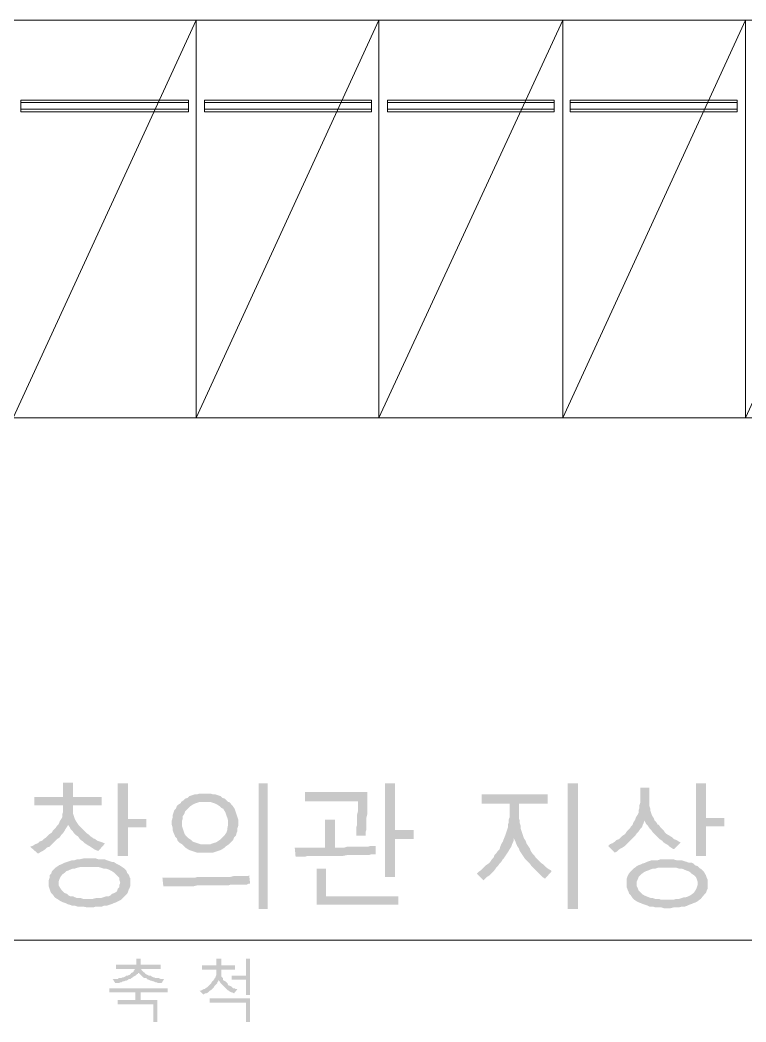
# Model space of a CAD drawing. Header units: millimetres. Extents: x -2246 to 101218, y 0 to 66109.
# Drawn here: x 40176 to 49301, y 1215 to 13809 of the extents above; entities that cross this region are included whole.
import ezdxf

# ---------------------------------------------------------------- set-up
doc = ezdxf.new("R2010")
doc.units = ezdxf.units.MM
doc.layers.add('PDF_솔리드 채우기', color=7, linetype='Continuous')
doc.layers.add('PDF_형상', color=7, linetype='Continuous')

msp = doc.modelspace()

# ---------------------------------------------------------------- hatches: boundary and pattern name
at = {"layer": 'PDF_솔리드 채우기', "transparency": 33554559}
for points in [[(40843, 4223), (40716, 4223), (40716, 4043), (40356, 4043), (40356, 3937), (40716, 3937), (40716, 3884), (40716, 3874), (40716, 3853), (40706, 3821), (40706, 3789), (40695, 3768), (40674, 3736), (40663, 3704), (40780, 3694), (40780, 3694), (40801, 3662), (40811, 3641), (40833, 3620), (40854, 3588), (40875, 3567), (40907, 3546), (40928, 3514), (40939, 3503), (40970, 3482), (40992, 3461), (41023, 3440), (41045, 3429), (41076, 3408), (41108, 3387), (41129, 3376), (41161, 3365), (41246, 3461), (41235, 3461), (41214, 3471), (41182, 3482), (41150, 3493), (41119, 3514), (41097, 3524), (41066, 3546), (41045, 3567), (41013, 3588), (40992, 3609), (40970, 3630), (40939, 3662), (40917, 3683), (40896, 3715), (40875, 3747), (40864, 3768), (40854, 3800), (40843, 3832), (40843, 3853), (40843, 3884), (40843, 3937), (41203, 3937), (41203, 4043), (40843, 4043)], [(41532, 4213), (41405, 4213), (41405, 3302), (41532, 3302), (41532, 3662), (41765, 3662), (41765, 3768), (41532, 3768)], [(44889, 4213), (44762, 4213), (44762, 3037), (44889, 3037), (44889, 3514), (45122, 3514), (45122, 3630), (44889, 3630)], [(48088, 4160), (47972, 4160), (47972, 3990), (47972, 3969), (47961, 3937), (47961, 3906), (47951, 3874), (47951, 3842), (47940, 3821), (47919, 3789), (47908, 3757), (47887, 3726), (47876, 3694), (47855, 3673), (47845, 3651), (47823, 3630), (47802, 3609), (47781, 3577), (47749, 3556), (47728, 3535), (47707, 3514), (47675, 3503), (47654, 3482), (47622, 3461), (47590, 3450), (47569, 3429), (47654, 3344), (47675, 3355), (47696, 3376), (47728, 3397), (47749, 3408), (47781, 3429), (47802, 3450), (47834, 3482), (47855, 3503), (47876, 3524), (47876, 3524), (47908, 3556), (47929, 3588), (47951, 3609), (47972, 3641), (47993, 3662), (48004, 3694), (48014, 3715), (48025, 3747), (48152, 3747), (48141, 3779), (48120, 3810), (48109, 3842), (48099, 3874), (48099, 3895), (48088, 3927), (48088, 3959), (48088, 3990)], [(48798, 4213), (48671, 4213), (48671, 3302), (48798, 3302), (48798, 3673), (49031, 3673), (49031, 3779), (48798, 3779)], [(42506, 4086), (42496, 4086), (42464, 4086), (42432, 4086), (42400, 4075), (42369, 4075), (42337, 4065), (42305, 4054), (42284, 4033), (42252, 4022), (42231, 4001), (42199, 3980), (42506, 3980), (42538, 3980), (42570, 3980), (42602, 3969), (42633, 3959), (42655, 3948), (42686, 3927), (42707, 3906), (42729, 3895), (42750, 3863), (42760, 3842), (42771, 3810), (42782, 3779), (42792, 3747), (42792, 3715), (42792, 3694), (42782, 3651), (42782, 3630), (42771, 3598), (42750, 3567), (42729, 3546), (42707, 3524), (42686, 3503), (42655, 3482), (42633, 3471), (42602, 3461), (42570, 3450), (42538, 3450), (42506, 3450), (42210, 3450), (42231, 3429), (42252, 3408), (42284, 3387), (42305, 3376), (42337, 3365), (42369, 3355), (42400, 3344), (42432, 3344), (42464, 3344), (42506, 3344), (42538, 3344), (42570, 3344), (42602, 3344), (42633, 3355), (42665, 3365), (42697, 3376), (42718, 3387), (42750, 3408), (42771, 3429), (42803, 3450), (42813, 3461), (42835, 3482), (42856, 3503), (42866, 3535), (42888, 3556), (42898, 3588), (42909, 3620), (42909, 3651), (42919, 3683), (42919, 3715), (42919, 3726), (42919, 3757), (42909, 3789), (42898, 3821), (42888, 3853), (42877, 3884), (42866, 3906), (42845, 3937), (42824, 3959), (42803, 3980), (42792, 3980), (42771, 4001), (42750, 4022), (42718, 4033), (42697, 4054), (42665, 4065), (42633, 4075), (42602, 4075), (42570, 4086), (42538, 4086)], [(44540, 4107), (43756, 4107), (43756, 3990), (44423, 3990), (44423, 3990), (44423, 3959), (44423, 3927), (44423, 3895), (44423, 3863), (44413, 3821), (44413, 3789), (44413, 3757), (44413, 3726), (44413, 3694), (44402, 3662), (44402, 3630), (44402, 3598), (44402, 3556), (44519, 3556), (44519, 3567), (44519, 3598), (44529, 3630), (44529, 3662), (44529, 3683), (44529, 3715), (44529, 3747), (44529, 3779), (44540, 3821), (44540, 3853), (44540, 3884), (44540, 3916), (44540, 3959), (44540, 3990), (44540, 4022), (44540, 4065)], [(46807, 4075), (45980, 4075), (45980, 3959), (46330, 3959), (46330, 3832), (46330, 3821), (46330, 3789), (46319, 3757), (46319, 3726), (46309, 3694), (46309, 3662), (46298, 3630), (46288, 3598), (46277, 3567), (46266, 3535), (46383, 3524), (46394, 3503), (46404, 3482), (46415, 3450), (46425, 3429), (46446, 3397), (46457, 3365), (46478, 3334), (46499, 3302), (46521, 3270), (46542, 3249), (46563, 3228), (46584, 3207), (46605, 3175), (46627, 3154), (46648, 3132), (46669, 3111), (46701, 3079), (46722, 3058), (46743, 3037), (46775, 3016), (46860, 3111), (46849, 3122), (46828, 3132), (46796, 3154), (46775, 3175), (46754, 3196), (46722, 3217), (46701, 3238), (46680, 3260), (46658, 3281), (46637, 3313), (46616, 3334), (46595, 3365), (46584, 3397), (46563, 3429), (46563, 3429), (46542, 3461), (46531, 3493), (46510, 3524), (46499, 3556), (46489, 3588), (46478, 3620), (46468, 3651), (46468, 3683), (46457, 3715), (46457, 3747), (46446, 3779), (46446, 3800), (46446, 3832), (46446, 3959), (46807, 3959)], [(42199, 3980), (42199, 3969), (42167, 3948), (42146, 3927), (42135, 3895), (42114, 3874), (42104, 3842), (42093, 3810), (42093, 3779), (42083, 3747), (42083, 3715), (42083, 3694), (42093, 3662), (42093, 3630), (42104, 3598), (42114, 3577), (42125, 3546), (42146, 3524), (42157, 3493), (42178, 3471), (42210, 3450), (42506, 3450), (42474, 3450), (42443, 3450), (42411, 3461), (42379, 3471), (42347, 3482), (42326, 3503), (42294, 3524), (42273, 3546), (42252, 3567), (42241, 3588), (42231, 3620), (42220, 3651), (42210, 3683), (42210, 3715), (42210, 3736), (42220, 3768), (42220, 3800), (42241, 3832), (42252, 3863), (42273, 3884), (42294, 3906), (42316, 3927), (42347, 3948), (42369, 3959), (42400, 3969), (42432, 3980), (42464, 3980), (42506, 3980)], [(40663, 3704), (40642, 3683), (40621, 3651), (40589, 3620), (40578, 3598), (40547, 3577), (40525, 3556), (40504, 3535), (40473, 3514), (40451, 3493), (40420, 3482), (40398, 3461), (40367, 3450), (40335, 3429), (40303, 3418), (40398, 3334), (40409, 3334), (40441, 3355), (40462, 3365), (40494, 3387), (40515, 3408), (40547, 3418), (40568, 3440), (40600, 3471), (40621, 3493), (40642, 3514), (40674, 3535), (40695, 3567), (40716, 3588), (40737, 3620), (40748, 3641), (40769, 3673), (40780, 3694)], [(48152, 3747), (48025, 3747), (48035, 3726), (48046, 3704), (48067, 3683), (48088, 3651), (48109, 3630), (48131, 3598), (48152, 3577), (48184, 3546), (48184, 3546), (48215, 3514), (48247, 3493), (48268, 3471), (48300, 3450), (48321, 3440), (48342, 3418), (48374, 3397), (48395, 3387), (48480, 3471), (48459, 3482), (48427, 3503), (48395, 3514), (48374, 3535), (48342, 3556), (48321, 3567), (48290, 3588), (48268, 3620), (48247, 3641), (48226, 3662), (48205, 3694), (48194, 3694), (48173, 3726)], [(46266, 3535), (46256, 3514), (46245, 3482), (46224, 3450), (46213, 3418), (46203, 3387), (46182, 3365), (46161, 3334), (46139, 3313), (46129, 3281), (46108, 3260), (46086, 3228), (46065, 3207), (46033, 3185), (46012, 3164), (45991, 3143), (45970, 3122), (45938, 3101), (45917, 3079), (46002, 2995), (46023, 3016), (46044, 3037), (46076, 3058), (46097, 3079), (46118, 3101), (46139, 3122), (46161, 3154), (46182, 3175), (46203, 3207), (46224, 3228), (46245, 3260), (46256, 3270), (46277, 3302), (46298, 3334), (46319, 3365), (46330, 3387), (46351, 3418), (46362, 3450), (46372, 3471), (46383, 3503), (46383, 3524)], [(44646, 3429), (44635, 3429), (44603, 3429), (44582, 3429), (44550, 3418), (44519, 3418), (44487, 3418), (44455, 3418), (44423, 3418), (44392, 3418), (44360, 3418), (44328, 3418), (44286, 3418), (44254, 3408), (44212, 3408), (44180, 3408), (44137, 3408), (44010, 3408), (43989, 3408), (43957, 3408), (43926, 3408), (43894, 3408), (43862, 3408), (43830, 3408), (43798, 3408), (43767, 3408), (43735, 3408), (43693, 3408), (43661, 3408), (43629, 3408), (43640, 3291), (43650, 3291), (43671, 3291), (43703, 3291), (43724, 3291), (43756, 3291), (43788, 3302), (43820, 3302), (43851, 3302), (43883, 3302), (43915, 3302), (43947, 3302), (43989, 3302), (44021, 3302), (44063, 3302), (44106, 3302), (44137, 3302), (44180, 3302), (44190, 3302), (44233, 3302), (44286, 3313), (44328, 3313), (44370, 3313), (44413, 3313), (44445, 3313), (44476, 3313), (44508, 3313), (44540, 3313), (44561, 3313), (44593, 3323), (44614, 3323), (44635, 3323), (44646, 3323)], [(40653, 3175), (40621, 3154), (40600, 3132), (40578, 3111), (40568, 3079), (40547, 3058), (40547, 3027), (40536, 2995), (40536, 2963), (40536, 2952), (40536, 2921), (40547, 2889), (40557, 2857), (40568, 2836), (40589, 2815), (40610, 2783), (40642, 2762), (40674, 2741), (40674, 2741), (40695, 2730), (40716, 2719), (40748, 2709), (40769, 2698), (40801, 2688), (40833, 2677), (40864, 2677), (40896, 2666), (40939, 2666), (40970, 2666), (41013, 2656), (41045, 2656), (41055, 2656), (41097, 2656), (41129, 2666), (41172, 2666), (41203, 2666), (41235, 2677), (41267, 2677), (41299, 2688), (41330, 2698), (41352, 2709), (41383, 2719), (41405, 2730), (41426, 2741), (41447, 2751), (41045, 2762), (41013, 2762), (40970, 2762), (40939, 2772), (40896, 2772), (40864, 2783), (40843, 2793), (40811, 2793), (40790, 2804), (40769, 2825), (40737, 2836), (40716, 2857), (40695, 2878), (40674, 2910), (40663, 2931), (40663, 2963), (40663, 2984), (40674, 3016), (40684, 3037), (40706, 3069), (40737, 3090), (40759, 3111), (40790, 3122), (40811, 3132), (40843, 3143), (40864, 3143), (40896, 3154), (40939, 3164), (40970, 3164), (41013, 3164), (41045, 3164)], [(41045, 3270), (41045, 3270), (41002, 3270), (40970, 3270), (40928, 3260), (40896, 3260), (40864, 3249), (40833, 3249), (40801, 3238), (40769, 3228), (40737, 3217), (40716, 3207), (40695, 3196), (40663, 3185), (40653, 3175), (41045, 3164), (41087, 3164), (41129, 3164), (41161, 3164), (41193, 3154), (41225, 3143), (41256, 3143), (41288, 3132), (41309, 3122), (41330, 3111), (41362, 3090), (41383, 3069), (41405, 3048), (41426, 3027), (41426, 2995), (41436, 2963), (41426, 2942), (41426, 2910), (41405, 2889), (41394, 2857), (41362, 2836), (41330, 2825), (41309, 2804), (41288, 2793), (41256, 2793), (41225, 2783), (41193, 2772), (41161, 2772), (41129, 2772), (41087, 2762), (41045, 2762), (41447, 2751), (41468, 2772), (41500, 2804), (41521, 2825), (41532, 2846), (41542, 2878), (41553, 2899), (41564, 2931), (41564, 2963), (41564, 2984), (41564, 3016), (41553, 3037), (41542, 3069), (41521, 3090), (41511, 3122), (41489, 3143), (41458, 3164), (41426, 3185), (41426, 3185), (41405, 3196), (41383, 3207), (41352, 3228), (41330, 3228), (41299, 3238), (41267, 3249), (41235, 3260), (41203, 3260), (41161, 3260), (41129, 3270), (41087, 3270)], [(47919, 3164), (47887, 3143), (47866, 3122), (47845, 3101), (47823, 3069), (47813, 3048), (47802, 3016), (47802, 2984), (47802, 2952), (47802, 2942), (47802, 2910), (47813, 2878), (47823, 2857), (47834, 2825), (47855, 2804), (47876, 2772), (47898, 2751), (47929, 2730), (47929, 2730), (47951, 2719), (47982, 2709), (48004, 2698), (48035, 2688), (48067, 2677), (48088, 2666), (48131, 2666), (48162, 2656), (48194, 2656), (48237, 2656), (48268, 2645), (48311, 2645), (48311, 2645), (48353, 2645), (48395, 2656), (48427, 2656), (48459, 2656), (48501, 2666), (48533, 2666), (48565, 2677), (48586, 2688), (48618, 2698), (48639, 2709), (48671, 2719), (48692, 2730), (48703, 2741), (48311, 2751), (48279, 2751), (48237, 2751), (48205, 2762), (48162, 2762), (48131, 2772), (48109, 2772), (48078, 2783), (48056, 2793), (48025, 2804), (47993, 2825), (47972, 2846), (47951, 2868), (47940, 2899), (47929, 2921), (47929, 2952), (47929, 2984), (47940, 3005), (47951, 3037), (47972, 3058), (47993, 3079), (48025, 3101), (48046, 3111), (48078, 3122), (48099, 3132), (48131, 3143), (48162, 3143), (48194, 3154), (48237, 3154), (48268, 3154), (48311, 3154)], [(48311, 3260), (48311, 3260), (48268, 3260), (48226, 3260), (48194, 3249), (48162, 3249), (48120, 3249), (48088, 3238), (48056, 3228), (48035, 3217), (48004, 3207), (47982, 3196), (47951, 3185), (47929, 3175), (47919, 3164), (48311, 3154), (48353, 3154), (48385, 3154), (48427, 3154), (48459, 3143), (48491, 3143), (48523, 3132), (48544, 3122), (48576, 3111), (48597, 3101), (48618, 3079), (48650, 3058), (48671, 3037), (48681, 3016), (48692, 2984), (48692, 2952), (48692, 2931), (48681, 2899), (48671, 2878), (48650, 2846), (48628, 2825), (48597, 2804), (48576, 2793), (48544, 2783), (48523, 2783), (48491, 2772), (48459, 2762), (48427, 2762), (48385, 2751), (48353, 2751), (48311, 2751), (48703, 2741), (48734, 2762), (48756, 2793), (48777, 2815), (48798, 2836), (48809, 2868), (48819, 2889), (48819, 2921), (48819, 2952), (48819, 2974), (48819, 3005), (48809, 3027), (48798, 3058), (48787, 3079), (48766, 3111), (48745, 3132), (48713, 3154), (48692, 3175), (48692, 3175), (48660, 3185), (48639, 3207), (48618, 3217), (48586, 3217), (48554, 3228), (48523, 3238), (48491, 3249), (48459, 3249), (48427, 3249), (48385, 3260), (48353, 3260)], [(43057, 3058), (43057, 3058), (43036, 3048), (43015, 3048), (42993, 3048), (42972, 3048), (42940, 3048), (42919, 3048), (42888, 3048), (42856, 3048), (42813, 3037), (42782, 3037), (42739, 3037), (42697, 3037), (42655, 3037), (42602, 3037), (42559, 3037), (42527, 3037), (42485, 3037), (42443, 3037), (42400, 3037), (42369, 3027), (42326, 3027), (42294, 3027), (42263, 3027), (42231, 3027), (42188, 3027), (42157, 3027), (42135, 3027), (42104, 3027), (42072, 3027), (42051, 3027), (42019, 3027), (41998, 3027), (41966, 3027), (41977, 2921), (41998, 2921), (42019, 2921), (42040, 2921), (42072, 2921), (42093, 2921), (42125, 2921), (42157, 2921), (42188, 2921), (42220, 2921), (42252, 2921), (42284, 2921), (42326, 2921), (42358, 2921), (42400, 2931), (42432, 2931), (42474, 2931), (42517, 2931), (42559, 2931), (42580, 2931), (42623, 2931), (42665, 2931), (42707, 2931), (42750, 2931), (42792, 2931), (42824, 2942), (42866, 2942), (42898, 2942), (42930, 2942), (42951, 2942), (42983, 2942), (43004, 2942), (43025, 2942), (43046, 2952), (43068, 2952)], [(44021, 3143), (43904, 3143), (43904, 2688), (44932, 2688), (44932, 2793), (44021, 2793)], [(41691, 2010), (41638, 2010), (41638, 1936), (41383, 1936), (41383, 1883), (41627, 1883), (41627, 1883), (41616, 1872), (41606, 1861), (41606, 1851), (41595, 1840), (41659, 1830), (41669, 1830), (41680, 1819), (41691, 1808), (41701, 1798), (41712, 1787), (41722, 1777), (41744, 1766), (41765, 1766), (41775, 1755), (41786, 1745), (41797, 1745), (41818, 1734), (41828, 1734), (41850, 1724), (41860, 1724), (41881, 1713), (41892, 1713), (41913, 1703), (41924, 1703), (41945, 1703), (41955, 1703), (41987, 1755), (41977, 1755), (41955, 1755), (41945, 1755), (41924, 1766), (41913, 1766), (41892, 1766), (41881, 1766), (41860, 1777), (41850, 1777), (41828, 1787), (41818, 1798), (41807, 1798), (41797, 1798), (41775, 1808), (41754, 1819), (41744, 1830), (41733, 1840), (41722, 1851), (41712, 1861), (41701, 1872), (41701, 1883), (41945, 1883), (41945, 1936), (41691, 1936)], [(42707, 2010), (42644, 2010), (42644, 1925), (42464, 1925), (42464, 1872), (42644, 1872), (42644, 1830), (42644, 1819), (42644, 1808), (42633, 1787), (42633, 1777), (42623, 1766), (42612, 1745), (42676, 1745), (42676, 1734), (42686, 1724), (42697, 1703), (42707, 1692), (42718, 1681), (42729, 1671), (42739, 1660), (42750, 1650), (42760, 1639), (42771, 1628), (42782, 1618), (42803, 1607), (42813, 1597), (42835, 1586), (42845, 1586), (42866, 1575), (42909, 1628), (42909, 1628), (42888, 1628), (42877, 1639), (42856, 1639), (42845, 1650), (42835, 1660), (42813, 1671), (42803, 1671), (42792, 1681), (42782, 1703), (42771, 1713), (42760, 1724), (42739, 1734), (42729, 1745), (42729, 1766), (42718, 1777), (42707, 1787), (42707, 1808), (42707, 1819), (42707, 1830), (42707, 1872), (42877, 1872), (42877, 1925), (42707, 1925)], [(43068, 2010), (43015, 2010), (43015, 1798), (42835, 1798), (42835, 1745), (43015, 1745), (43015, 1554), (43068, 1554)], [(41595, 1840), (41574, 1830), (41564, 1819), (41553, 1808), (41532, 1798), (41511, 1798), (41500, 1787), (41479, 1777), (41468, 1777), (41447, 1766), (41436, 1766), (41415, 1766), (41405, 1755), (41383, 1755), (41373, 1755), (41352, 1755), (41341, 1755), (41373, 1703), (41373, 1703), (41383, 1703), (41405, 1703), (41415, 1703), (41436, 1713), (41447, 1713), (41468, 1724), (41479, 1724), (41500, 1734), (41511, 1734), (41532, 1745), (41542, 1755), (41564, 1755), (41574, 1766), (41595, 1777), (41606, 1787), (41627, 1798), (41638, 1808), (41648, 1819), (41659, 1819), (41659, 1830)], [(42030, 1639), (41299, 1639), (41299, 1586), (41627, 1586), (41627, 1491), (41405, 1491), (41405, 1438), (41850, 1438), (41850, 1215), (41902, 1215), (41902, 1491), (41691, 1491), (41691, 1586), (42030, 1586)], [(42612, 1745), (42602, 1734), (42591, 1724), (42580, 1703), (42570, 1692), (42559, 1681), (42549, 1671), (42538, 1660), (42527, 1650), (42506, 1639), (42496, 1628), (42485, 1628), (42464, 1618), (42453, 1607), (42432, 1607), (42485, 1554), (42485, 1565), (42506, 1575), (42517, 1575), (42538, 1586), (42549, 1597), (42559, 1607), (42580, 1618), (42591, 1628), (42602, 1639), (42612, 1650), (42623, 1671), (42633, 1681), (42644, 1692), (42655, 1703), (42655, 1713), (42665, 1724), (42676, 1745)], [(43068, 1512), (42559, 1512), (42559, 1459), (43015, 1459), (43015, 1215), (43068, 1215)]]:
    msp.add_hatch(color=256, dxfattribs=at).paths.add_polyline_path(points)

# ---------------------------------------------------------------- linework, layer by layer
at = {"layer": 'PDF_솔리드 채우기', "lineweight": 5, "transparency": 33554559}
for points in [[(43290, 4213), (43174, 4213), (43290, 2635), (43174, 2635)], [(47188, 4213), (47061, 4213), (47188, 2635), (47061, 2635)], [(44137, 3757), (44010, 3757), (44137, 3408), (44010, 3408)]]:
    msp.add_solid(points, dxfattribs=at)
at = {"layer": 'PDF_형상', "lineweight": 5}
for points in [[(40091, 13809), (42390, 13809), (42390, 8810), (40091, 8810)], [(42390, 13809), (44688, 13809), (44688, 8810), (42390, 8810)], [(44688, 13809), (46997, 13809), (46997, 8810), (44688, 8810)], [(46997, 13809), (49296, 13809), (49296, 8810), (46997, 8810)], [(49296, 13809), (51594, 13809), (51594, 8810), (49296, 8810)], [(40187, 12655), (42294, 12655), (42294, 12803), (40187, 12803)], [(40187, 12655), (42294, 12655), (42294, 12803), (40187, 12803)], [(42294, 12771), (40187, 12771)], [(42496, 12655), (44593, 12655), (44593, 12803), (42496, 12803)], [(44794, 12655), (46891, 12655), (46891, 12803), (44794, 12803)], [(47093, 12655), (49190, 12655), (49190, 12803), (47093, 12803)], [(42294, 12687), (40187, 12687)]]:
    msp.add_lwpolyline(points, close=True, dxfattribs=at)
for points in [[(42390, 13809), (40091, 8810)], [(44688, 13809), (42390, 8810)], [(46997, 13809), (44688, 8810)], [(49296, 13809), (46997, 8810)], [(51594, 13809), (49296, 8810)], [(42496, 12771), (44593, 12771)], [(44794, 12771), (46891, 12771)], [(47093, 12771), (49190, 12771)], [(42496, 12687), (44593, 12687)], [(44794, 12687), (46891, 12687)], [(47093, 12687), (49190, 12687)], [(57833, 2243), (39742, 2243)]]:
    msp.add_lwpolyline(points, dxfattribs=at)

doc.saveas('drawing.dxf')
